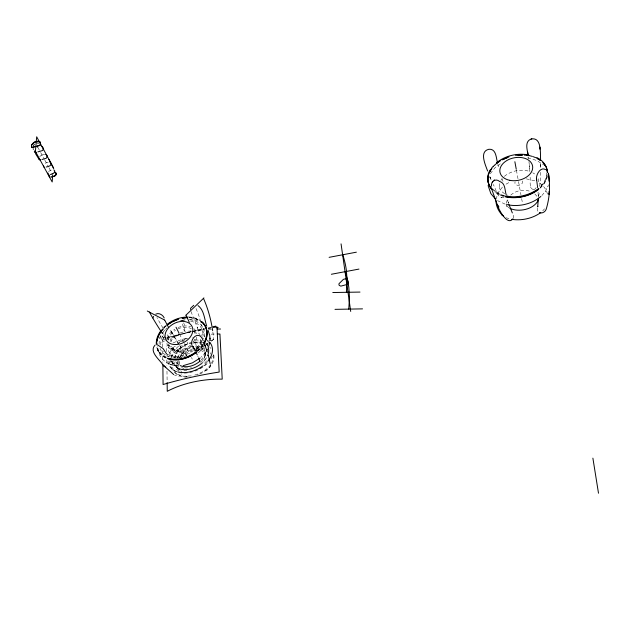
<?xml version="1.0" encoding="UTF-8"?>
<svg xmlns="http://www.w3.org/2000/svg" width="630" height="630" viewBox="0 0 630 630"><rect width="100%" height="100%" fill="white"/><g stroke="black" fill="none" stroke-linecap="round" stroke-linejoin="round"><path stroke-width="0.47" stroke-dasharray="3.15 2.36" d="M540.697 165.903L540.697 165.099L540.69 167.47M210.31 364.92C210.861 368.495 206.152 372.141 203.23 369.377M540.603 172.305L540.06 183.645L539.359 187.346M546.556 172.833C546.738 178.377 543.769 183.511 539.863 187.252M538.681 181.849L538.083 178.101M540.674 166.722L540.642 161.485M205.27 354.351L205.364 353.8L205.144 355.147L205.309 352.642L205.608 353.997L205.183 352.611L205.411 353.154C203.813 349.146 199.198 346.973 194.528 347.185M172.612 363.912L173.108 360.951M182.133 320.568L186.803 319.567M537.54 208.136L537.626 210.798L538.524 212.042M201.214 340.673L199.6 345.964L196.119 350.611M506.221 203.262L507.693 198.82M496.046 199.143L498.078 192.741L502.425 187.078M547.281 175.833C546.328 180.684 543.501 185.322 539.508 188.283M157.492 344.634L157.697 343.326M178.849 360.321L178.92 364.502M499.433 183.621L499.425 188.071L499.18 187.204L499.976 189.276L501.488 191.362L504.756 193.859M547.305 174.447L545.265 180.818L539.43 187.803M205.23 354.619L204.057 357.864L202.002 360.809M168.659 345.067L168.155 349.642L169.486 353.257L173.022 356.131L178.038 357.486M541.879 195.544L545.541 191.173L547.982 186.236M547.777 186.889L548.431 184.748M169.494 355.611L171.502 350.792L174.754 346.264M167.674 343.885C170.588 346.681 174.085 356.863 179.676 352.705C182.062 350.997 181.794 347.626 179.889 345.594M174.093 357.919C176.975 350.815 183.023 344.933 190.425 342.736M498.078 192.741L497.487 193.953M159.201 338.263L162.989 332.105M179.841 357.297C182.086 352.469 186.606 348.744 191.803 347.547M513.214 218.295L513.647 216.2L512.875 213.995M211.483 363.376L213.31 358.667L213.499 353.556M490.321 173.715L495.274 167.407L502.015 162.571M170.273 341.547L173.51 337.523L178.573 333.805M500.866 180.322L501.842 178.936M491.376 167.974L494.637 164.288M203.112 344.823L200.19 348.949L198.269 350.524M202.577 344.775L197.544 350.571M210.845 364.4C206.608 370.424 199.639 373.984 192.607 375.637M545.249 191.575L545.541 191.173M205.585 352.225L201.269 357.052M538.894 194.457L539.54 193.63M202.955 344.492L196.741 351.225M181.487 374.755L178.503 376.449L174.644 375.197M492.172 168.045L493.699 166.123M544.533 208.814L542.737 210.853M536.154 187.653L534.334 189.677M493.054 166.926L494.747 164.871M165.477 326.379L163.792 328.309A26.602 19.412 -27.3 0 1 166.43 325.82M163.816 331.12L164.698 330.167M163.965 327.781L165.792 326.025M510.757 195.103C516.017 190.37 523.971 189 530.554 191.528M504.339 176.345C511.395 170.525 521.616 168.604 530.271 171.643M163.343 327.45L167.218 324.371M179.038 342.342L186.803 338.239M195.906 351.28L204.183 345.728M206.53 344.145L208.876 342.578M211.207 341.011L214.704 338.664M506.016 184.188L510.198 181.834M161.713 342.405L164.926 340.751M165.753 340.365L178.447 335.199L191.103 331.789M199.631 374.023C207.711 370.779 216.358 362.541 213.412 353.036M41.8 155.137L42.848 154.76A8.473 5.166 -27.2 0 1 43.698 154.547L44.722 154.397M37.69 147.262L37.249 147.459A3.559 2.15 -27.1 0 0 37.028 147.57M180.141 333.01L184.834 331.411L184.677 325.954A1.858 0.409 77.3 0 0 184.488 325.064L183.669 322.828M197.615 374.834L198.292 374.574M162.296 340.302L165.548 339.098M504 197.584C496.928 199.119 496.062 188.118 493.046 184.354M180.007 320.875L182.503 320.52M162.879 338.184L191.221 331.726M192.166 331.514L204.443 328.718M208.223 327.852L212.003 326.994M192.961 331.396L204.459 329.71M48.171 162.233L47.793 162.296A7.206 4.418 -27.2 0 0 47.037 162.493L46.273 162.753A3.733 2.292 -27.2 0 0 44.124 164.351M191.252 375.905L183.409 376.228L176.967 374.094M193.111 342.129L197.828 341.909L202.348 342.736M208.404 329.372L211.601 329.191M187.433 376.992C181.07 377.724 173.242 374.37 172.667 367.227M188.213 316.977C192.473 316.906 197.017 318.142 200.521 320.615M189.142 319.465L193.804 319.867L198.489 321.229M191.079 330.955L184.795 331.427L184.448 330.97A6.473 1.433 77.3 0 1 184.173 330.443L183.858 329.679A2.205 0.488 77.3 0 1 183.669 329.096L182.283 322.859M526.286 178.857L535.5 180.952M189.748 317.583L194.127 318.363L199.379 320.772M189.244 317.551L195.119 318.339L200.749 321.079M527.641 157.831L536.973 160.54L543.399 164.934M503.212 196.024L500.748 195.434L494.259 191.544M193.418 331.325L198.474 333.782M505.772 196.182L498.235 193.552L492.967 189.78M500.992 197.552L501.763 197.773M505.158 204.151L497.527 200.631M508.953 218.705L506.315 217.712M504.024 195.686L498.928 193.686L493.195 189.528M533.87 189.819C528.452 188.417 530.712 181.125 530.121 177.243M171.179 348.516L185.787 353.564M507.221 195.032L508.103 195.347M165.887 357.824C160.855 355.808 157.13 350.902 156.39 345.531M169.21 364.03C162.414 361.045 157.492 353.981 157.398 346.516M166.619 357.383L161.39 353.847L158.776 350.193M204.002 346.886L201.6 344.193L200.301 338.554M170.013 360.738L172.565 362.502M532.736 172.762L534.649 173.967M165.643 357.368L160.634 354.06L158.122 350.76M206.419 344.555L207.963 345.586M508.977 207.821L506.173 205.341L506.819 206.782L506.299 205.293M539.414 182.983C543.777 185.74 547.147 190.315 547.627 195.536M176.479 373.771L172.549 370.164L169.651 365.298M534.783 193.89L537.382 196.741M207.294 340.854L208.373 341.822M209.798 347.185L210.987 348.516M180.779 370.731L181.275 371.283M172.612 362.565L171.943 361.714L174.99 365.29M171.297 360.872L174.352 364.613M173.179 363.258L173.518 363.644L172.848 362.849M163.902 338.491L160.595 333.609M187.165 356.249L183.858 351.674M178.424 351.02L175.014 346.256M163.06 337.302L163.469 337.9M171.769 341.586L167.218 334.75M178.999 344.224L171.699 332.12L172.423 333.404M490.305 178.014L490.581 178.495M181.558 371.661L181.92 372.448M172.132 332.9L170.045 329.104M37.894 147.436L40.21 151.688M40.674 152.531L44.376 159.335M44.84 160.185L48.549 166.981M49.014 167.832L51.329 172.084M179.534 334.12L183.928 342.744M184.369 343.61L189.646 353.958M191.402 357.407L192.284 359.132M158.579 351.611L156.972 347.823M172.14 361.966L172.321 362.51M508.371 202.86L507.394 199.371M158.13 348.823L158.918 350.5M197.733 355.974L198.324 357.281M489.856 176.928L491.085 179.881L489.809 176.794L490.337 178.093M530.57 186.827L530.933 187.724M162.949 337.105L162.816 336.696M190.984 311.503L197.45 327.868M503.008 181.424L501.622 177.455M540.556 164.414L540.674 164.855M197.497 328.025L197.261 327.309M197.237 327.238L198.025 329.734M508.607 203.466L508.284 202.577M508.237 202.293L508.497 203.128M538.311 195.418L538.272 197.285M198.497 331.301L197.954 329.498L199.427 334.774M529.389 165.706L529.484 166.674M201.576 324.348L204.262 336.9M497.881 164.462L498.464 166.745M169.32 364.25L168.816 360.62M516.435 170.226L518.348 180.629M518.522 181.574L520.947 194.812M521.648 198.6L522.341 202.38M528.373 157.012L528.578 158.587M196.985 351.406L196.639 348.792A189.898 119.511 -54.4 0 0 194.859 339.491M528.948 161.564L529.452 166.399M529.365 165.47L529.649 168.675M529.633 168.43L529.909 172.525M538.059 192.071L538.256 196.418M538.256 196.009L538.217 194.867L538.24 195.615M166.714 351.611L166.635 346.106A73.812 45.738 -2.9 0 1 168.682 345.027M166.824 359.943L166.903 365.55M166.981 371.196L167.123 381.67M162.674 346.949L162.587 339.247A245.33 139.451 -4.4 0 1 189.244 332.175A245.33 139.451 -4.4 0 1 204.718 328.97M162.713 350.808L162.839 362.368M213.601 354.674L213.601 355.32M190.662 321.292A22.247 16.238 -27.3 0 1 202.663 337.105M201.576 340.594A22.247 16.238 -27.3 0 1 195.631 348.713M193.402 350.548A22.247 16.238 -27.3 0 1 169.139 355.044M163.981 351.611A22.247 16.238 -27.3 0 1 163.619 351.209M160.823 344.941A22.247 16.238 -27.3 0 1 163.768 333.64M203.246 345.09A26.602 19.412 -27.3 0 1 197.489 351.509M165.981 358.029A26.602 19.412 -27.3 0 1 156.649 345.547M189.323 317.654A26.602 19.412 -27.3 0 1 199.726 320.536M189.969 319.827A23.932 17.467 -27.3 0 1 203.773 338.877M202.506 341.995A23.932 17.467 -27.3 0 1 196.119 350.012M186.701 355.659A23.932 17.467 -27.3 0 1 169.407 356.745M165.383 354.887A23.932 17.467 -27.3 0 1 159.925 348.232M159.13 344.248A23.932 17.467 -27.3 0 1 167.186 327.757M181.338 320.434A23.932 17.467 -27.3 0 1 186.441 319.733M193.867 328.639A15.955 11.639 -27.3 0 1 196.828 333.876M196.812 337.089A15.955 11.639 -27.3 0 1 193.749 343.618M191.299 346.146A15.955 11.639 -27.3 0 1 176.243 351.178A15.955 11.639 -27.3 0 1 166.808 343.507M167.123 338.672A15.955 11.639 -27.3 0 1 174.864 329.167M178.077 327.505A15.955 11.639 -27.3 0 1 190.709 326.797M193.78 330.931A14.27 10.411 -27.3 0 1 195.284 334.711M194.599 339.468A14.27 10.411 -27.3 0 1 193.001 342.381M190.63 345.027A14.27 10.411 -27.3 0 1 169.013 344.933M168.336 340.129A14.27 10.411 -27.3 0 1 175.589 330.144M178.038 328.836A14.27 10.411 -27.3 0 1 191.441 328.836M163.06 328.128A183.251 58.944 42 0 1 156.972 317.536M195.993 308.543A181.164 114.235 -55.1 0 1 200.198 319.623M198.308 352.918A142.419 78.419 -59.1 0 1 203.648 347.823M206.9 344.901A142.419 78.419 -59.1 0 1 207.987 343.948M211.286 341.161A142.419 78.419 -59.1 0 1 214.609 338.475M212.861 332.034A210.302 132.268 -55.1 0 1 213.688 339.003M183.826 351.658A192.434 62.268 41.7 0 1 179.778 345.712M178.18 343.287A192.434 62.268 41.7 0 1 169.659 329.317M171.084 348.327A141.805 37.981 42.3 0 1 186.102 355.666M173.321 348.941A213.113 67.764 42.1 0 1 170.659 345.303M165.595 338.129A213.113 67.764 42.1 0 1 163.186 334.577M172.982 342.98A73.812 45.738 -2.9 0 1 188.165 337.711M200.379 335.239A73.812 45.738 -2.9 0 1 205.734 334.585M211.089 334.168A73.812 45.738 -2.9 0 1 215.539 334.01M167.186 338.515A138.616 83.365 -3.5 0 1 189.244 332.175A138.616 83.357 -3.5 0 1 203.474 329.435M208.026 328.758A138.616 83.357 -3.5 0 1 210.766 328.395M208.207 328.332A245.33 139.451 -4.4 0 1 211.704 327.718M48.628 171.691A3.504 2.166 -27.3 0 1 50.668 170.297L51.18 170.131A5.835 3.607 -27.3 0 1 52.022 169.927L52.353 169.88A3.308 2.04 -27.2 0 1 52.841 169.872M39.706 156.783A4.032 2.449 -27.1 0 1 41.785 155.106M175.069 358.486A15.719 11.017 -25.9 0 1 195.016 342.649A15.719 11.017 -25.9 0 1 201.135 359.943M178.455 364.597A15.719 11.017 -25.9 0 1 175.809 361.447M207.49 361.651A23.562 16.057 -25.1 0 1 203.955 365.077M176.605 371.519A23.562 16.057 -25.1 0 1 167.714 360.1M169.383 353.296A23.562 16.057 -25.1 0 1 174.888 346.051M177.069 344.208A23.562 16.057 -25.1 0 1 188.142 338.586M192.733 337.593A23.562 16.057 -25.1 0 1 193.402 337.507M202.537 338.074A23.562 16.057 -25.1 0 1 203.758 338.46M206.593 339.767A23.562 16.057 -25.1 0 1 208.569 341.184M194.859 350.154A13.947 8.537 -22.9 0 1 205.278 354.013A13.947 8.537 -22.9 0 1 201.246 364.148M183.984 368.574A13.947 8.537 -22.9 0 1 181.613 367.416M179.495 364.605A13.947 8.537 -22.9 0 1 179.597 360.651M181.156 357.714A13.947 8.537 -22.9 0 1 192.063 350.713M206.601 357.675A19.64 13.537 -25.4 0 1 201.679 363.337M172.541 363.707A19.64 13.537 -25.4 0 1 171.502 360.573M171.478 357.572A19.64 13.537 -25.4 0 1 178.597 346.154M195.095 339.964A19.64 13.537 -25.4 0 1 201.017 340.814M206.183 344.011A19.64 13.537 -25.4 0 1 207.805 346.429M177.731 357.352A14.836 9.796 -24.4 0 1 198.757 346.65A14.836 9.796 -24.4 0 1 200.734 362.534M191.425 367.392A14.836 9.796 -24.4 0 1 190.575 367.581M187.63 367.944A14.836 9.796 -24.4 0 1 182.558 367.29M178.479 364.518A14.836 9.796 -24.4 0 1 177.156 360.88M212.255 356.115A22.609 13.844 -23 0 1 209.207 361.399M207.097 363.699A22.609 13.844 -23 0 1 185.921 373.031A22.609 13.844 -23 0 1 170.541 366.188M169.942 362.911A22.609 13.844 -23 0 1 170.226 360.51M171.328 357.446A22.609 13.844 -23 0 1 180.542 347.76M190.205 343.382A22.609 13.844 -23 0 1 190.756 343.224M194.702 342.405A22.609 13.844 -23 0 1 199.466 342.106M204.994 342.933A22.609 13.844 -23 0 1 207.868 344.122M210.318 352.768A19.057 10.553 -21.4 0 1 210.743 354.162M206.191 363.896A19.057 10.553 -21.4 0 1 189.906 371.668M179.077 370.873A19.057 10.553 -21.4 0 1 175.392 367.865M174.534 364.77A19.057 10.553 -21.4 0 1 175.164 361.644M176.943 358.565A19.057 10.553 -21.4 0 1 202.443 348.114M206.553 360.817A16.506 9.552 -22 0 1 202.907 364.715M186.779 370.59A16.506 9.552 -22 0 1 183.952 370.369M176.935 364.675A16.506 9.552 -22 0 1 177.558 360.699M179.424 357.667A16.506 9.552 -22 0 1 204.829 350.375M522.12 180.975A3.882 2.709 -10.8 0 1 518.876 185.259A3.882 2.709 -10.8 0 1 515.135 181.873M547.226 176.652A30.13 20.9 -10.9 0 1 540.012 188.244M504.457 196.607A30.13 20.9 -10.9 0 1 494.487 191.937M187.449 342.114A3.426 2.512 -27.4 0 1 185.299 345.87A3.426 2.512 -27.4 0 1 181.227 344.972M182.503 341.751A3.426 2.512 -27.4 0 1 182.787 341.547M183.976 340.995A3.426 2.512 -27.4 0 1 184.267 340.917M187.157 376.354L185.874 376.378L187.157 376.354"/><path stroke-width="0.94" d="M210.05 340.011L210.042 340.602L209.751 335.593L208.113 330.459M210.066 338.743L210.073 338.145M549.013 194.607L549.195 192.811M538.272 198.702L537.713 206.923L537.792 206.286M491.416 186.275C490.786 181.353 495.684 177.959 499.692 181.495C505.638 183.039 504.677 190.638 506.315 195.135M549.084 181.07L548.911 176.038M52.684 175.164L52.188 181.983L35.398 151.381L36.674 136.773L53.251 167.367M549.108 193.985L549.187 193.103M346.39 292.296L347.059 280.271L346.421 270.837A173.352 116.306 -1.4 0 0 342.728 254.764M348.776 309.109L349.477 297.116L348.847 287.705A175.416 115.967 -1.3 0 0 345.145 271.672M156.602 342.003L158.146 336.664M545.651 169.643C540.39 166.218 535.319 175.408 536.658 180.062M190.575 308.692L190.512 309.456M152.925 318.032L153.499 316.37M209.798 342.555L208.601 346.673M488.526 174.856C486.659 179.967 488.573 185.716 492.101 189.646A30.13 20.9 -10.9 0 1 488.321 175.605M488.754 174.085L491.495 168.556M204.144 342.397C207.766 336.05 207.963 327.017 202.08 321.922M158.76 335.302L160.587 331.774L163.209 328.852A26.602 19.412 -27.3 0 0 156.626 342.885M538.335 200.072L538.012 200.852L538.288 200.269C533.602 209.593 518.561 212.554 509.812 208.294M33.469 145.585L34.39 144.183M190.78 308.078L193.749 305.306M490.124 170.021C486.273 175.857 487.037 184.519 492.384 189.189M207.498 349.122L206.286 351.201M204.372 342.862C208.215 336.53 208.042 327.403 202.246 322.245M54.487 172.297L54.29 172.588A2.457 1.52 -27.2 0 1 53.613 173.242L52.101 173.99M55.842 174.793L55.645 175.085A2.449 1.52 -27.2 0 1 54.967 175.738L53.463 176.487A7.229 4.465 -27.2 0 1 51.676 176.935M492.825 181.511L492.29 182.298M161.351 330.136C157.988 334.207 155.901 339.499 156.311 344.807M494.298 165.517L497.472 162.595M155.012 345.13C148.893 351.642 159.421 359.47 162.595 364.423M512.812 218.878C505.78 228.21 493.518 197.678 498.944 207.026M186.031 315.079L203.931 297.911M540.871 196.465C531.562 204.348 518.356 207.239 506.52 204.514M200.261 357.927L192.449 362.856L183.283 365.628M538.839 188.835C529.861 196.221 517.175 199.048 505.851 196.599M496.605 162.682C505.41 155.571 517.671 152.791 528.727 154.988M196.261 352.131C188.551 358.383 177.542 361.596 167.871 358.517M167.218 324.371C172.848 319.764 180.141 317.103 187.425 317.024M540.768 212.578C532.492 218.555 521.687 220.87 511.639 219.35M538.768 188.417C529.413 195.465 517.269 198.135 505.772 196.182M496.692 163.091L500.44 160.823M196.095 351.8C188.039 357.69 177.565 360.935 167.706 358.194M167.383 324.702L171.029 322.529M172.525 321.686L178.747 318.906M502.047 159.918L508.985 156.815M494.511 179.959L493.991 180.267M155.807 314.11C159.059 312.488 162.8 314.921 164.209 317.922M540.587 159.036C540.209 153.043 541.737 136.836 531.161 139.025C524.388 141.443 527.278 149.735 528.066 154.815L527.672 152.208M531.161 139.025L531.846 138.821M36.965 146.184L39.596 145.38A0.898 0.535 -27 0 0 39.95 145.081L40.312 144.231A8.261 4.953 -27.1 0 0 40.399 143.585L40.391 143.12A5.079 3.048 -27.1 0 0 39.658 141.789L39.202 141.529A3.575 2.15 -27 0 0 38.06 141.325L36.721 141.506A9.844 5.922 -27.1 0 0 35.784 141.742L34.414 142.262A3.575 2.15 -27.1 0 0 33.185 143.065L32.665 143.577A5.079 3.055 -27 0 0 31.665 145.349L31.587 145.68A8.119 4.883 -27 0 0 31.547 146.467L31.768 147.168A0.89 0.535 -27.2 0 0 32.083 147.294L34.689 146.766M37.902 151.869L42.423 150.586A0.89 0.535 -27 0 0 42.777 150.286L43.131 149.436A8.229 4.961 -27.2 0 0 43.218 148.79L43.21 148.326A5.064 3.055 -27.1 0 0 42.478 146.995L42.021 146.735A3.559 2.15 -27.1 0 0 41.856 146.672M51.447 177.038L55.29 175.754L56.188 174.486L56.275 173.234L54.219 172.187M41.997 159.516L46.084 158.303A1.228 0.748 -27.1 0 0 46.486 157.988L47.006 156.988A5.544 3.371 -27.2 0 0 47.116 156.209M36.209 152.295L34.933 152.491A0.89 0.535 -27.2 0 1 34.618 152.365L34.398 151.657A8.088 4.883 -27 0 1 34.445 150.869M212.948 326.781L215.783 326.135M329.112 257.339L356.367 252.189M331.356 274.263L358.95 269.089M40.674 159.823L39.737 159.91A1.228 0.748 -27.2 0 1 39.375 159.792L38.997 159.02A5.544 3.371 -27.1 0 1 38.989 158.421M515.592 155.303L522.341 155.059M37.052 142.971L38.713 143.081M216.31 327.773L218.169 327.584M524.231 155.122L528.798 155.405M332.774 292.525L359.982 292.076M335.002 309.354L362.526 308.873M187.63 317.441L182.062 318.237A26.602 19.412 -27.3 0 1 187.756 317.654M217.271 329.025L220.555 329.025M178.605 365.959L170.257 364.455M44.478 167.241L44.336 167.218A1.748 1.071 -27.3 0 1 43.966 167.068L43.541 166.446M527.987 155.287L532.366 156.405M539.414 212.609C541.997 213.759 544.926 212.05 546.045 209.64C549.707 198.025 550.486 185.22 548.328 173.226M533.216 156.673L535.602 157.665M536.303 157.846L540.477 160.311M147.294 311.023L164.572 320.016M165.808 367.345L163.934 365.888M157.453 344.854L163.068 348.524L166.674 354.052M536.941 157.665C542.713 160.272 547.344 165.934 547.431 172.439M197.993 305.574C204.262 310.196 204.388 319.363 206.766 326.214M173.778 374.614L163.824 365.778M200.474 321.56L201.498 322.402M502.252 215.066C498.48 211.334 496.054 206.041 495.936 200.71M542.784 162.493L546.1 166.95L547.438 172.203M178.912 369.07L176.825 367.18L179.203 369.353M495.55 199.182L490.849 193.599L488.092 185.527M164.052 366.014L162.942 364.801M174.99 365.29L177.14 367.463M49.148 176.258L49.888 177.101M48.171 174.006L48.038 173.786A3.142 1.937 -27.3 0 1 47.943 172.974M35.382 153.421L38.958 159.209M49.463 176.392L49.4 176.274A3.134 1.937 -27.3 0 1 49.313 175.471M194.15 348.579C186.267 341.775 198.986 327.624 203.167 340.767M193.355 347.043L193.103 346.539L195.064 350.422M176.022 327.222L179.101 333.262M48.935 159.398L53.763 168.903M512.355 212.948L508.961 204.545M196.568 353.477L197.198 354.824M497.724 205.766L497.212 204.655M497.527 205.341L492.054 190.126M198.686 358.1L199.978 361.226M203.821 342.279L207.357 352.012M205.128 345.602L205.333 346.122L204.033 342.815M548.935 191.717L549.116 192.252M487.612 171.021C485.683 165.406 478.8 151.444 488.888 149.271C495.999 148.562 496.164 157.335 497.314 162.099M548.297 173.195L548.84 175.274M208.294 355.218L210.168 363.644M191.803 343.626L191.748 343.389M33.193 148.688L33.374 149.428M514.867 161.713L516.261 169.281M592.885 458.144L598.5 493.227M341.058 243.865L350.713 311.433M536.547 179.18L537.666 187.661M539.76 147.034L539.973 149.121L539.816 147.538M167.139 382.623L167.257 391.309A76.017 45.226 -3.1 0 1 222.217 379.15L219.933 334.018A73.812 45.738 -2.9 0 0 217.303 333.995M162.863 364.29L163.083 384.528A252.008 137.23 -4.4 0 1 219.177 372.062L216.98 326.86A245.33 139.451 -4.4 0 0 213.46 327.427M168.06 354.572A22.247 16.238 -27.3 0 1 167.541 354.304M201.372 321.686A26.602 19.412 -27.3 0 1 203.679 344.445M197.072 351.879A26.602 19.412 -27.3 0 1 167.312 358.58M166.848 325.497A26.602 19.412 -27.3 0 1 178.022 319.378M195.52 350.508A23.932 17.467 -27.3 0 1 194.914 350.997M168.785 356.533A23.932 17.467 -27.3 0 1 167.013 355.793M185.897 315.22A189.898 119.511 -54.4 0 1 189.284 322.363M203.451 298.329A210.302 132.268 -55.1 0 1 212.664 330.671M168.446 327.151A192.434 62.268 41.7 0 1 164.737 320.103M162.398 333.404A213.113 67.764 42.1 0 1 149.357 312.015M50.085 176.888A2.473 1.528 -27.3 0 1 49.723 176.684M54.519 172.384A3.3 2.04 -27.3 0 1 55.897 174.793M52.101 173.974A7.245 4.465 -27.2 0 1 50.306 174.439M48.856 174.439A2.481 1.528 -27.3 0 1 48.352 174.195M53.912 170.061A3.308 2.04 -27.2 0 1 54.542 172.297M45.667 154.468A4.032 2.449 -27.1 0 1 47.045 156.232M46.187 167.029A28.886 17.482 -26.8 0 0 47.746 166.643L49.864 165.824A1.748 1.071 -27.2 0 0 50.274 165.477L50.809 164.611A3.733 2.292 -27.2 0 0 50.061 162.39M43.588 166.422A3.733 2.292 -27.2 0 1 43.572 165.43M200.127 360.959A15.719 11.017 -25.9 0 1 180.156 365.581M209.428 342.011A23.562 16.057 -25.1 0 1 207.931 361.124M202.828 365.967A23.562 16.057 -25.1 0 1 177.778 371.873M208.176 347.319A19.64 13.537 -25.4 0 1 207.601 355.722M201.214 363.715A19.64 13.537 -25.4 0 1 177.817 368.337M538.516 189.496A30.13 20.9 -10.9 0 1 505.102 196.765M489.345 172.612A30.13 20.9 -10.9 0 1 491.935 168.297M497.133 163.146A30.13 20.9 -10.9 0 1 498.708 162.005M502.716 159.634A30.13 20.9 -10.9 0 1 507.788 157.484M518.088 155.279A30.13 20.9 -10.9 0 1 522.278 155.122M526.373 155.382A30.13 20.9 -10.9 0 1 528.365 155.665M537.366 158.61A30.13 20.9 -10.9 0 1 540.343 160.445M543.95 163.8A30.13 20.9 -10.9 0 1 545.706 166.367M546.895 169.147A30.13 20.9 -10.9 0 1 547.486 172.084M348.169 282.705L347.862 283.878A1.961 1.307 -7.9 0 1 347.264 284.421L340.83 286.138L339.224 285.374A6.828 4.544 -7.9 0 1 339.003 284.784L338.94 284.059A2.315 1.543 -7.7 0 1 339.105 283.594L343.318 279.444A1.599 1.071 -7.9 0 1 343.697 279.263L344.169 279.121A17.16 11.364 -7.9 0 1 344.634 279.011L346.618 278.901L347.839 280.689A16.278 10.86 -7.4 0 1 348.122 281.925L348.169 282.705M40.517 142.679L40.155 145.373L31.5 147.577L31.602 144.955L34.351 142.089L38.154 141.12L39.69 141.498L40.517 142.679M503.149 215.83L502.031 214.877L503.149 215.83M509.694 180.314A16.6 11.45 -11 0 0 532.602 166.131A16.6 11.45 -11 0 0 506.496 160.737A16.6 11.45 -11 0 0 509.694 180.314M175.92 344.571A14.648 10.639 -27.3 0 0 192.197 326.789A14.648 10.639 -27.3 0 0 168.698 327.592A14.648 10.639 -27.3 0 0 175.92 344.571"/></g></svg>
